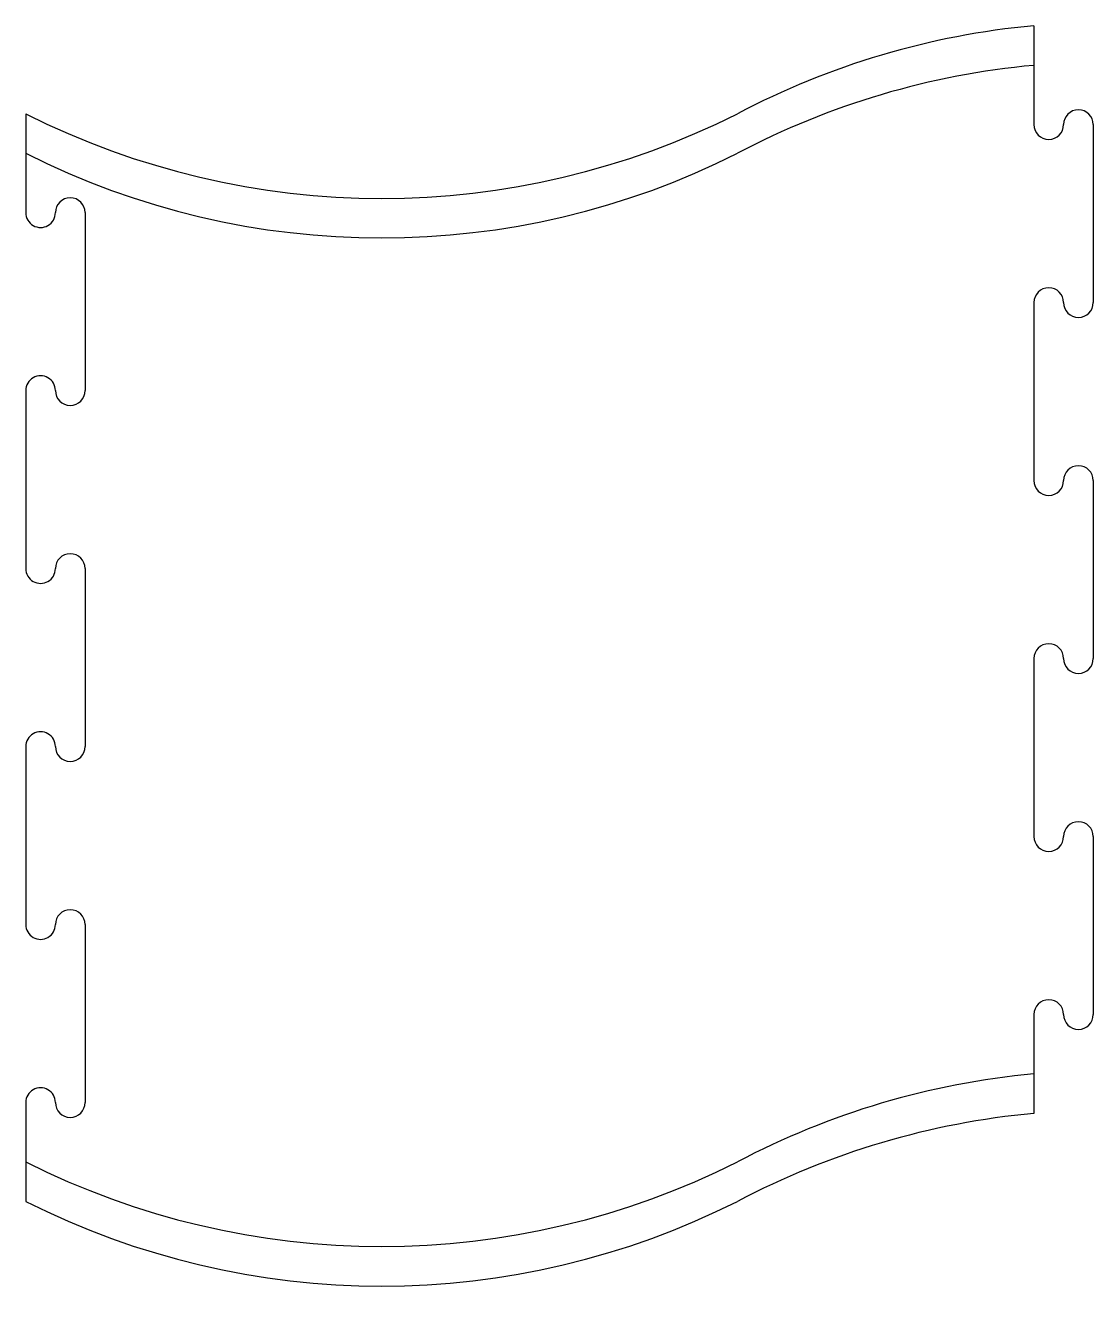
# Model space of a CAD drawing. Extents: x 38 to 578, y 90 to 741.
import ezdxf

# ---------------------------------------------------------------- set-up
doc = ezdxf.new("R2010")
doc.units = 0
doc.layers.get('0').update_dxf_attribs({"linetype": 'CONTINUOUS'})
doc.layers.add('Bandes_noires', color=7, linetype='CONTINUOUS')

msp = doc.modelspace()

# ---------------------------------------------------------------- linework, layer by layer
at = {"color": 7}
for p, q in [((547.794286, 741.174447), (547.794286, 691.174441)), ((37.794271, 696.67444), (37.794271, 646.674435)), ((577.794279, 691.174441), (577.794279, 601.174436)), ((67.794272, 646.674435), (67.794272, 556.674451)), ((547.794286, 601.174436), (547.794286, 511.174452)), ((37.794271, 556.674451), (37.794271, 466.674445)), ((577.794279, 511.174452), (577.794279, 421.174446)), ((67.794272, 466.674445), (67.794272, 376.67444)), ((547.794286, 421.174446), (547.794286, 331.174441)), ((37.794271, 376.67444), (37.794271, 286.674435)), ((577.794279, 331.174441), (577.794279, 241.174436)), ((67.794272, 286.674435), (67.794272, 196.67443)), ((547.794286, 241.174436), (547.794286, 191.17443)), ((37.794271, 196.67443), (37.794271, 146.67445))]:
    msp.add_line(p, q, dxfattribs=at)
for points in [[(547.794286, 741.166589), (495.353822, 736.350136), (444.379688, 721.23048), (397.794268, 696.67444)], [(570.294281, 698.66917), (566.154203, 698.66917), (562.797192, 695.314517), (562.794282, 691.174441)], [(577.794279, 691.174441), (577.791369, 695.314517), (574.434358, 698.66917), (570.294281, 698.66917)], [(37.794271, 696.67444), (151.012912, 639.621376), (284.575628, 639.621376), (397.794268, 696.67444)], [(547.794286, 691.174441), (547.797195, 687.034364), (551.154207, 683.679712), (555.294284, 683.679712)], [(555.294284, 683.679712), (559.434362, 683.679712), (562.791373, 687.034364), (562.794282, 691.174441)], [(60.294273, 654.170984), (56.153484, 654.170984), (52.796178, 650.815223), (52.794273, 646.674435)], [(67.794272, 646.674435), (67.792367, 650.815223), (64.435061, 654.170984), (60.294273, 654.170984)], [(37.794272, 646.674435), (37.794272, 643.994943), (39.223764, 641.51899), (41.544272, 640.179244)], [(49.044272, 640.179244), (51.36478, 641.51899), (52.794272, 643.994943), (52.794272, 646.674435)], [(41.544272, 640.179244), (43.86478, 638.839498), (46.723764, 638.839498), (49.044272, 640.179244)], [(555.294284, 608.669165), (551.154207, 608.669165), (547.797195, 605.314512), (547.794286, 601.174436)], [(562.794282, 601.174436), (562.791373, 605.314512), (559.434362, 608.669165), (555.294284, 608.669165)], [(562.794282, 601.174436), (562.797192, 597.034359), (566.154203, 593.679706), (570.294281, 593.679706)], [(570.294281, 593.679706), (574.434358, 593.679706), (577.791369, 597.034359), (577.794279, 601.174436)], [(41.544272, 563.169641), (39.223764, 561.829895), (37.794272, 559.353943), (37.794272, 556.674451)], [(49.044272, 563.169641), (46.723764, 564.509387), (43.86478, 564.509387), (41.544272, 563.169641)], [(52.794272, 556.674451), (52.794272, 559.353943), (51.36478, 561.829895), (49.044272, 563.169641)], [(52.794273, 556.674451), (52.796473, 552.533871), (56.153693, 549.178434), (60.294273, 549.178434)], [(60.294273, 549.178434), (64.434853, 549.178434), (67.792073, 552.533871), (67.794272, 556.674451)], [(570.294281, 518.669181), (566.154203, 518.669181), (562.797192, 515.314528), (562.794282, 511.174452)], [(577.794279, 511.174452), (577.791369, 515.314528), (574.434358, 518.669181), (570.294281, 518.669181)], [(547.794286, 511.174452), (547.797195, 507.034375), (551.154207, 503.679722), (555.294284, 503.679722)], [(555.294284, 503.679722), (559.434362, 503.679722), (562.791373, 507.034375), (562.794282, 511.174452)], [(60.294273, 474.170995), (56.153484, 474.170995), (52.796178, 470.815233), (52.794273, 466.674445)], [(67.794272, 466.674445), (67.792367, 470.815233), (64.435061, 474.170995), (60.294273, 474.170995)], [(37.794272, 466.674445), (37.794272, 463.994953), (39.223764, 461.519001), (41.544272, 460.179255)], [(49.044272, 460.179255), (51.36478, 461.519001), (52.794272, 463.994953), (52.794272, 466.674445)], [(41.544272, 460.179255), (43.86478, 458.839509), (46.723764, 458.839509), (49.044272, 460.179255)], [(555.294284, 428.669176), (551.154207, 428.669176), (547.797195, 425.314523), (547.794286, 421.174446)], [(562.794282, 421.174446), (562.791373, 425.314523), (559.434362, 428.669176), (555.294284, 428.669176)], [(562.794282, 421.174446), (562.797192, 417.03437), (566.154203, 413.679717), (570.294281, 413.679717)], [(570.294281, 413.679717), (574.434358, 413.679717), (577.791369, 417.03437), (577.794279, 421.174446)], [(49.044272, 383.169631), (46.723764, 384.509377), (43.86478, 384.509377), (41.544272, 383.169631)], [(41.544272, 383.169631), (39.223764, 381.829885), (37.794272, 379.353932), (37.794272, 376.67444)], [(52.794272, 376.67444), (52.794272, 379.353932), (51.36478, 381.829885), (49.044272, 383.169631)], [(52.794273, 376.67444), (52.796473, 372.533861), (56.153693, 369.178424), (60.294273, 369.178424)], [(60.294273, 369.178424), (64.434853, 369.178424), (67.792073, 372.533861), (67.794272, 376.67444)], [(570.294281, 338.66917), (566.154203, 338.66917), (562.797192, 335.314518), (562.794282, 331.174441)], [(577.794279, 331.174441), (577.791369, 335.314518), (574.434358, 338.66917), (570.294281, 338.66917)], [(547.794286, 331.174441), (547.797195, 327.034365), (551.154207, 323.679712), (555.294284, 323.679712)], [(555.294284, 323.679712), (559.434362, 323.679712), (562.791373, 327.034365), (562.794282, 331.174441)], [(60.294273, 294.170985), (56.153484, 294.170985), (52.796178, 290.815223), (52.794273, 286.674435)], [(67.794272, 286.674435), (67.792367, 290.815223), (64.435061, 294.170985), (60.294273, 294.170985)], [(37.794272, 286.674435), (37.794272, 283.994943), (39.223764, 281.518991), (41.544272, 280.179245)], [(41.544272, 280.179245), (43.86478, 278.839499), (46.723764, 278.839499), (49.044272, 280.179245)], [(49.044272, 280.179245), (51.36478, 281.518991), (52.794272, 283.994943), (52.794272, 286.674435)], [(555.294284, 248.669165), (551.154207, 248.669165), (547.797195, 245.314512), (547.794286, 241.174436)], [(562.794282, 241.174436), (562.791373, 245.314512), (559.434362, 248.669165), (555.294284, 248.669165)], [(562.794282, 241.174436), (562.797192, 237.03436), (566.154203, 233.679707), (570.294281, 233.679707)], [(570.294281, 233.679707), (574.434358, 233.679707), (577.791369, 237.03436), (577.794279, 241.174436)], [(41.544272, 203.16962), (39.223764, 201.829874), (37.794272, 199.353922), (37.794272, 196.67443)], [(49.044272, 203.16962), (46.723764, 204.509366), (43.86478, 204.509366), (41.544272, 203.16962)], [(52.794272, 196.67443), (52.794272, 199.353922), (51.36478, 201.829874), (49.044272, 203.16962)], [(52.794273, 196.67443), (52.796473, 192.53385), (56.153693, 189.178413), (60.294273, 189.178413)], [(60.294273, 189.178413), (64.434853, 189.178413), (67.792073, 192.53385), (67.794272, 196.67443)], [(547.794286, 191.166598), (495.353822, 186.350146), (444.379688, 171.23049), (397.794268, 146.67445)], [(37.794271, 146.67445), (151.012912, 89.621386), (284.575628, 89.621386), (397.794268, 146.67445)]]:
    msp.add_open_spline(points, degree=3, dxfattribs=at)
at = {"layer": 'Bandes_noires', "color": 1}
for points in [[(547.794154, 721.166179), (495.352756, 716.349606), (444.377758, 701.229454), (397.791702, 676.672602)], [(37.796803, 676.672946), (151.014077, 619.621606), (284.574481, 619.621606), (397.791755, 676.672946)], [(547.794154, 211.166162), (495.352758, 206.349598), (444.37776, 191.229454), (397.791702, 166.672611)], [(37.796803, 166.672929), (151.014077, 109.621589), (284.574481, 109.621589), (397.791755, 166.672929)]]:
    msp.add_open_spline(points, degree=3, dxfattribs=at)

doc.saveas('drawing.dxf')
